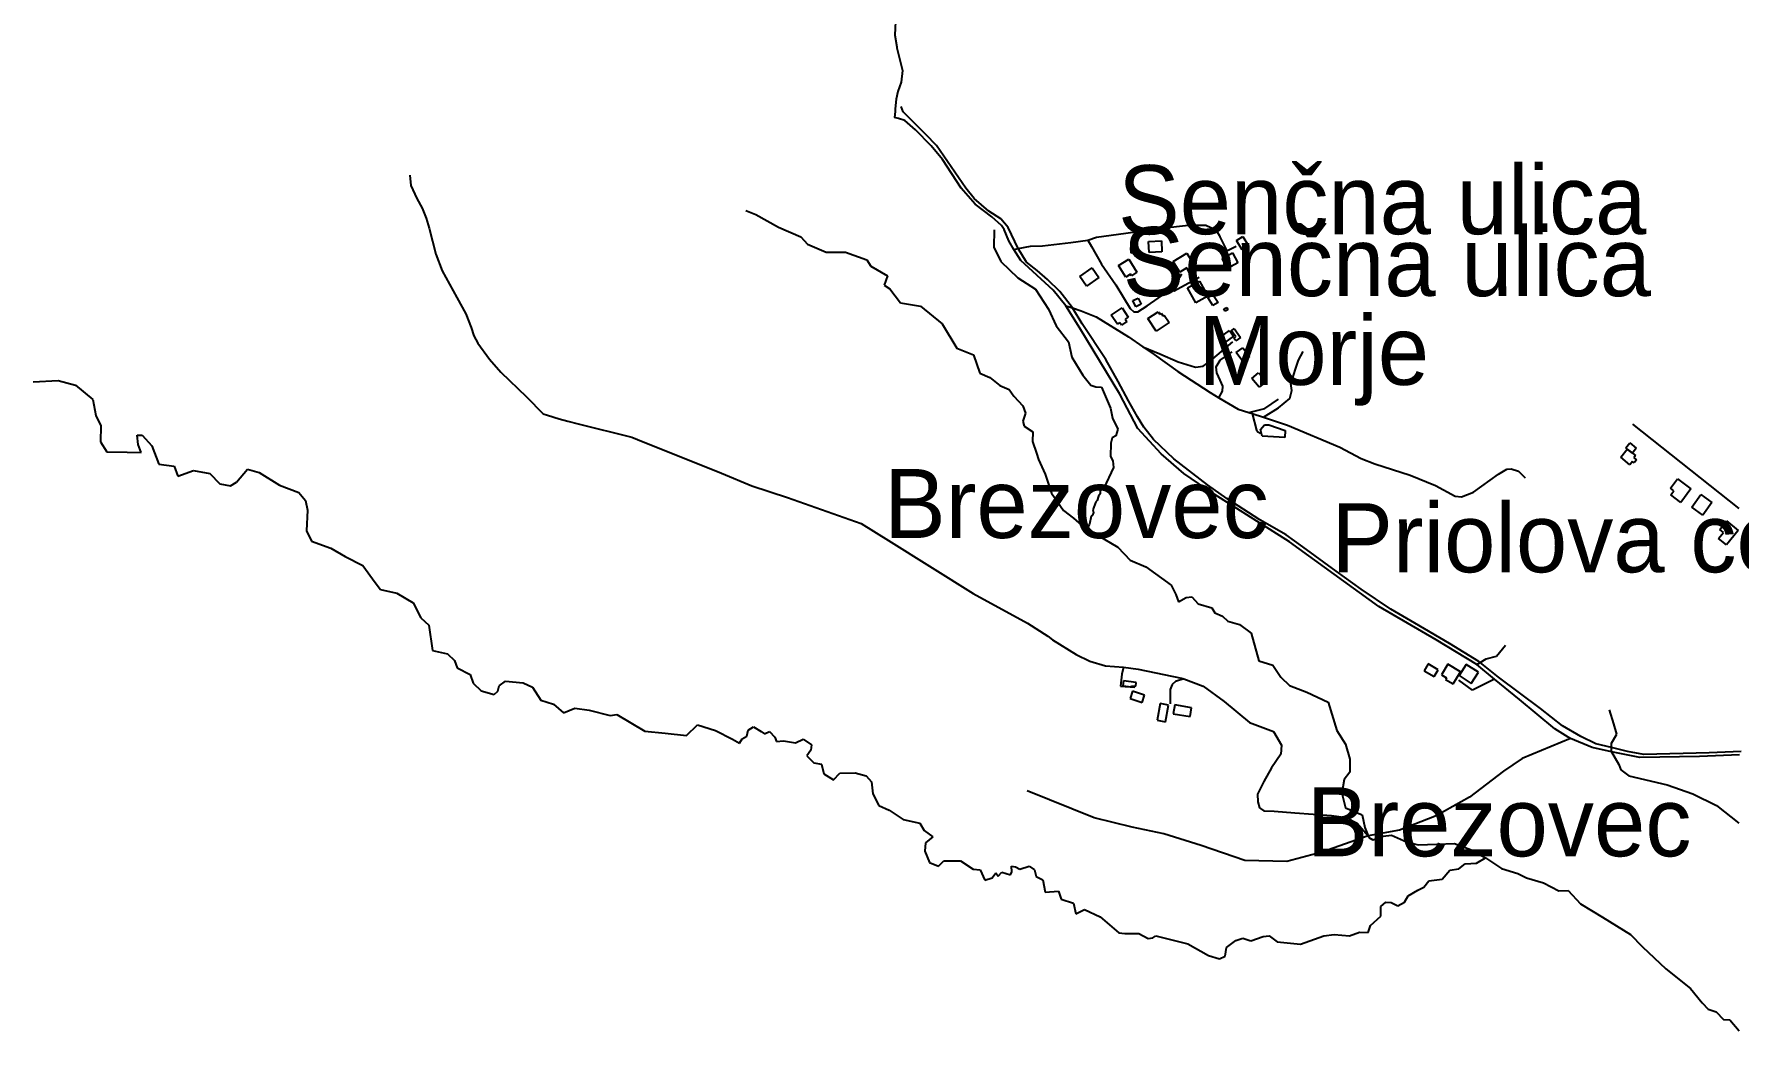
# Model space of a CAD drawing. Extents: x -8864 to 13231, y -7697 to 8949.
# Drawn here: x -5668 to -4135, y -4786 to -3890 of the extents above; entities that cross this region are included whole.
import ezdxf

# ---------------------------------------------------------------- set-up
doc = ezdxf.new("R2010")
doc.units = 0
for name, color, linetype in [('OSM_BUILDING_GARAGE', 9, 'CONTINUOUS'), ('OSM_BUILDING_HOUSE', 9, 'CONTINUOUS'), ('OSM_BUILDING_YES', 9, 'CONTINUOUS'), ('OSM_HIGHWAY_FOOTWAY', 8, 'CONTINUOUS'), ('OSM_HIGHWAY_RESIDENTIAL', 8, 'CONTINUOUS'), ('OSM_HIGHWAY_SERVICE', 8, 'CONTINUOUS'), ('OSM_HIGHWAY_TRACK', 8, 'CONTINUOUS'), ('OSM_HIGHWAY_UNCLASSIFIED', 8, 'CONTINUOUS'), ('OSM_LABELS', 8, 'CONTINUOUS'), ('OSM_WATERWAY_STREAM', 4, 'CONTINUOUS')]:
    doc.layers.add(name, color=color, linetype=linetype)

msp = doc.modelspace()

# ---------------------------------------------------------------- linework, layer by layer
at = {"layer": 'OSM_BUILDING_GARAGE'}
for p, q in [((-4586.830519, -4075.99459), (-4581.026537, -4072.402993)), ((-4581.70035, -4084.31197), (-4586.830519, -4075.99459)), ((-4581.026537, -4072.402993), (-4575.888711, -4080.731493)), ((-4575.888711, -4080.731493), (-4581.70035, -4084.31197))]:
    msp.add_line(p, q, dxfattribs=at)
at = {"layer": 'OSM_BUILDING_HOUSE'}
for p, q in [((-4665.873407, -4076.772954), (-4654.357326, -4076.328174)), ((-4665.490559, -4086.71378), (-4665.873407, -4076.772954)), ((-4654.357326, -4076.328174), (-4653.989792, -4086.28012)), ((-4692.933134, -4098.34477), (-4683.767743, -4092.65159)), ((-4683.767743, -4092.65159), (-4676.42471, -4104.560566)), ((-4653.989792, -4086.28012), (-4665.490559, -4086.71378)), ((-4643.675855, -4094.886608), (-4631.424705, -4087.347592)), ((-4631.424705, -4087.347592), (-4622.956098, -4101.224718)), ((-4599.709541, -4092.028898), (-4590.268498, -4086.991768)), ((-4594.908621, -4101.046807), (-4599.709541, -4092.028898)), ((-4590.268498, -4086.991768), (-4585.467579, -4096.020796)), ((-4727.657487, -4108.385672), (-4716.539569, -4100.568668)), ((-4721.616139, -4117.047756), (-4727.657487, -4108.385672)), ((-4716.539569, -4100.568668), (-4710.505878, -4109.230753)), ((-4686.378769, -4108.986124), (-4692.933134, -4098.34477)), ((-4682.090867, -4106.328566), (-4686.378769, -4108.986124)), ((-4681.302199, -4107.596188), (-4682.090867, -4106.328566)), ((-4676.42471, -4104.560566), (-4681.302199, -4107.596188)), ((-4637.818274, -4104.460491), (-4643.675855, -4094.886608)), ((-4631.631443, -4100.657624), (-4637.818274, -4104.460491)), ((-4629.005103, -4104.949748), (-4631.631443, -4100.657624)), ((-4622.956098, -4101.224718), (-4629.005103, -4104.949748)), ((-4585.467579, -4096.020796), (-4594.908621, -4101.046807)), ((-4710.505878, -4109.230753), (-4721.616139, -4117.047756)), ((-4630.865746, -4118.571127), (-4620.14599, -4112.499884)), ((-4623.315975, -4132.014594), (-4630.865746, -4118.571127)), ((-4620.14599, -4112.499884), (-4612.596219, -4125.943351)), ((-4699.41093, -4142.933935), (-4689.755492, -4136.47351)), ((-4689.755492, -4136.47351), (-4684.219504, -4144.81313)), ((-4612.596219, -4125.943351), (-4623.315975, -4132.014594)), ((-4693.874942, -4151.273555), (-4699.41093, -4142.933935)), ((-4691.815217, -4149.883618), (-4693.874942, -4151.273555)), ((-4690.322108, -4152.129756), (-4691.815217, -4149.883618)), ((-4685.528846, -4148.916222), (-4690.322108, -4152.129756)), ((-4684.219504, -4144.81313), (-4687.014298, -4146.670085)), ((-4687.014298, -4146.670085), (-4685.528846, -4148.916222)), ((-4666.470651, -4146.203066), (-4657.351201, -4140.109584)), ((-4658.928536, -4157.578307), (-4666.470651, -4146.203066)), ((-4647.266973, -4149.783543), (-4658.928536, -4157.578307)), ((-4657.351201, -4140.109584), (-4655.934662, -4142.244527)), ((-4655.934662, -4142.244527), (-4654.663605, -4141.399445)), ((-4654.663605, -4141.399445), (-4653.078612, -4143.779017)), ((-4653.078612, -4143.779017), (-4651.815213, -4142.933935)), ((-4651.815213, -4142.933935), (-4647.266973, -4149.783543)), ((-4600.819801, -4162.604318), (-4593.208774, -4156.977855)), ((-4597.15977, -4167.59697), (-4600.819801, -4162.604318)), ((-4589.548743, -4161.970507), (-4597.15977, -4167.59697)), ((-4593.208774, -4156.977855), (-4589.548743, -4161.970507)), ((-4587.037258, -4176.770552), (-4581.233275, -4172.300516)), ((-4581.01888, -4184.665391), (-4587.037258, -4176.770552)), ((-4581.233275, -4172.300516), (-4575.214898, -4180.206475)), ((-4575.214898, -4180.206475), (-4581.01888, -4184.665391)), ((-4573.025005, -4200.121486), (-4566.922401, -4194.817488)), ((-4566.348128, -4207.871773), (-4573.025005, -4200.121486)), ((-4566.922401, -4194.817488), (-4560.237867, -4202.567775)), ((-4560.237867, -4202.567775), (-4566.348128, -4207.871773)), ((-4565.161298, -4245.956035), (-4561.562523, -4241.652791)), ((-4563.637561, -4251.97168), (-4565.161298, -4245.956035)), ((-4561.562523, -4241.652791), (-4557.764666, -4241.730628)), ((-4557.764666, -4241.730628), (-4542.940775, -4246.890072)), ((-4542.940775, -4246.890072), (-4543.292995, -4253.161466)), ((-4543.292995, -4253.161466), (-4563.637561, -4251.97168)), ((-4241.302151, -4270.785862), (-4235.345029, -4263.402519)), ((-4232.948398, -4277.535394), (-4241.302151, -4270.785862)), ((-4235.345029, -4263.402519), (-4230.766162, -4267.10531)), ((-4230.658964, -4274.699923), (-4232.948398, -4277.535394)), ((-4230.766162, -4267.10531), (-4228.032624, -4269.30697)), ((-4229.296024, -4275.800753), (-4230.658964, -4274.699923)), ((-4228.032624, -4269.30697), (-4229.556361, -4271.197283)), ((-4229.556361, -4271.197283), (-4227.152072, -4273.143195)), ((-4227.152072, -4273.143195), (-4229.296024, -4275.800753)), ((-4196.439971, -4298.540116), (-4190.32971, -4290.311691)), ((-4190.32971, -4290.311691), (-4178.315926, -4299.251763)), ((-4193.36187, -4300.830731), (-4196.439971, -4298.540116)), ((-4196.24089, -4304.700315), (-4193.36187, -4300.830731)), ((-4187.305207, -4311.349771), (-4196.24089, -4304.700315)), ((-4178.315926, -4299.251763), (-4187.305207, -4311.349771)), ((-4177.389433, -4315.797568), (-4169.073965, -4304.288893)), ((-4169.073965, -4304.288893), (-4159.204132, -4311.427608)), ((-4167.5196, -4322.936283), (-4177.389433, -4315.797568)), ((-4159.204132, -4311.427608), (-4167.5196, -4322.936283)), ((-4153.285296, -4343.918765), (-4148.798312, -4338.381258)), ((-4152.243948, -4335.590265), (-4146.149001, -4328.073488)), ((-4148.798312, -4338.381258), (-4152.243948, -4335.590265)), ((-4135.704896, -4336.557661), (-4146.279169, -4349.611946)), ((-4146.149001, -4328.073488), (-4135.704896, -4336.557661)), ((-4146.279169, -4349.611946), (-4153.285296, -4343.918765))]:
    msp.add_line(p, q, dxfattribs=at)
at = {"layer": 'OSM_BUILDING_YES'}
for p, q in [((-4681.769274, -4082.154788), (-4676.409396, -4081.810084)), ((-4681.42471, -4087.481025), (-4681.769274, -4082.154788)), ((-4676.057175, -4087.136321), (-4681.42471, -4087.481025)), ((-4676.409396, -4081.810084), (-4676.057175, -4087.136321)), ((-4680.046456, -4130.013085), (-4675.383362, -4127.666872)), ((-4677.305261, -4135.483875), (-4680.046456, -4130.013085)), ((-4672.642167, -4133.137662), (-4677.305261, -4135.483875)), ((-4675.383362, -4127.666872), (-4672.642167, -4133.137662)), ((-4612.504335, -4127.222092), (-4607.97141, -4124.364383)), ((-4607.994381, -4134.460882), (-4612.504335, -4127.222092)), ((-4603.446141, -4131.603172), (-4607.994381, -4134.460882)), ((-4607.97141, -4124.364383), (-4603.446141, -4131.603172)), ((-4598.070949, -4137.407548), (-4595.429295, -4136.228881)), ((-4597.129142, -4139.498012), (-4598.070949, -4137.407548)), ((-4594.487488, -4138.330465), (-4597.129142, -4139.498012)), ((-4595.429295, -4136.228881), (-4594.487488, -4138.330465)), ((-4591.447671, -4157.011213), (-4588.790703, -4155.09866)), ((-4587.427763, -4162.615437), (-4591.447671, -4157.011213)), ((-4589.081668, -4163.827462), (-4587.427763, -4162.615437)), ((-4587.381821, -4166.195914), (-4589.081668, -4163.827462)), ((-4588.790703, -4155.09866), (-4583.070948, -4163.049098)), ((-4583.070948, -4163.049098), (-4587.381821, -4166.195914)), ((-4236.715626, -4262.301689), (-4233.193421, -4257.942848)), ((-4233.193421, -4257.942848), (-4227.251613, -4262.746469)), ((-4235.345029, -4263.402519), (-4236.715626, -4262.301689)), ((-4230.766162, -4267.10531), (-4235.345029, -4263.402519)), ((-4227.251613, -4262.746469), (-4230.766162, -4267.10531)), ((-4414.472154, -4456.581465), (-4418.055616, -4462.852859)), ((-4405.49053, -4461.72979), (-4414.472154, -4456.581465)), ((-4396.884097, -4456.770496), (-4402.565568, -4466.33326)), ((-4385.452243, -4463.575626), (-4396.884097, -4456.770496)), ((-4380.138307, -4456.937289), (-4386.685015, -4467.056027)), ((-4369.250097, -4463.975928), (-4380.138307, -4456.937289)), ((-4688.392552, -4471.893006), (-4688.913226, -4476.240728)), ((-4688.913226, -4476.240728), (-4681.133746, -4477.174765)), ((-4677.00664, -4473.260704), (-4688.392552, -4471.893006)), ((-4681.133746, -4477.174765), (-4681.011234, -4476.129533)), ((-4681.011234, -4476.129533), (-4677.404802, -4476.563193)), ((-4677.404802, -4476.563193), (-4677.00664, -4473.260704)), ((-4418.055616, -4462.852859), (-4409.081648, -4468.001184)), ((-4409.081648, -4468.001184), (-4405.49053, -4461.72979)), ((-4402.565568, -4466.33326), (-4397.948416, -4469.079775)), ((-4397.948416, -4469.079775), (-4398.805996, -4470.514189)), ((-4398.805996, -4470.514189), (-4391.991294, -4474.572804)), ((-4391.991294, -4474.572804), (-4385.452243, -4463.575626)), ((-4386.685015, -4467.056027), (-4375.796806, -4474.105785)), ((-4375.796806, -4474.105785), (-4369.250097, -4463.975928)), ((-4680.306793, -4481.099946), (-4682.412459, -4487.671566)), ((-4682.412459, -4487.671566), (-4671.669732, -4491.118609)), ((-4669.571723, -4484.546989), (-4680.306793, -4481.099946)), ((-4671.669732, -4491.118609), (-4669.571723, -4484.546989)), ((-4655.475244, -4492.18608), (-4658.132212, -4507.164037)), ((-4648.093926, -4493.498181), (-4655.475244, -4492.18608)), ((-4658.132212, -4507.164037), (-4650.750894, -4508.465018)), ((-4650.750894, -4508.465018), (-4648.093926, -4493.498181)), ((-4642.312914, -4493.320269), (-4643.683512, -4501.281825)), ((-4643.683512, -4501.281825), (-4628.614597, -4503.883787)), ((-4627.236343, -4495.92223), (-4642.312914, -4493.320269)), ((-4628.614597, -4503.883787), (-4627.236343, -4495.92223))]:
    msp.add_line(p, q, dxfattribs=at)
at = {"layer": 'OSM_HIGHWAY_FOOTWAY'}
for p, q in [((-4886.585529, -3960.207312), (-4888.346632, -3955.44817)), ((-4875.758576, -3971.037698), (-4886.585529, -3960.207312)), ((-4866.248621, -3980.656059), (-4875.758576, -3971.037698)), ((-4856.631468, -3990.7192), (-4866.248621, -3980.656059)), ((-4843.293028, -4009.755772), (-4856.631468, -3990.7192)), ((-4830.176641, -4028.903538), (-4843.293028, -4009.755772)), ((-4822.634527, -4038.310629), (-4830.176641, -4028.903538)), ((-4809.403285, -4049.46348), (-4822.634527, -4038.310629)), ((-4798.752442, -4056.368685), (-4809.403285, -4049.46348)), ((-4792.312931, -4064.352481), (-4798.752442, -4056.368685)), ((-4783.201138, -4083.255618), (-4792.312931, -4064.352481)), ((-4775.536513, -4095.364746), (-4783.201138, -4083.255618)), ((-4766.217982, -4103.048315), (-4775.536513, -4095.364746)), ((-4756.776939, -4111.121067), (-4766.217982, -4103.048315)), ((-4745.819817, -4121.829138), (-4756.776939, -4111.121067)), ((-4734.296079, -4136.618064), (-4745.819817, -4121.829138)), ((-4725.674332, -4150.93997), (-4734.296079, -4136.618064)), ((-4704.265448, -4182.819556), (-4725.674332, -4150.93997)), ((-4693.185814, -4202.601133), (-4704.265448, -4182.819556)), ((-4683.989795, -4220.114334), (-4693.185814, -4202.601133)), ((-4675.934664, -4234.603033), (-4683.989795, -4220.114334)), ((-4670.015827, -4243.809973), (-4675.934664, -4234.603033)), ((-4661.577848, -4254.896107), (-4670.015827, -4243.809973)), ((-4643.315977, -4272.286994), (-4661.577848, -4254.896107)), ((-4612.848899, -4295.726884), (-4643.315977, -4272.286994)), ((-4595.597749, -4307.947207), (-4612.848899, -4295.726884)), ((-4565.750885, -4326.972658), (-4595.597749, -4307.947207)), ((-4542.205706, -4340.460603), (-4565.750885, -4326.972658)), ((-4527.09085, -4351.424423), (-4542.205706, -4340.460603)), ((-4497.121474, -4373.096314), (-4527.09085, -4351.424423)), ((-4474.709527, -4389.219578), (-4497.121474, -4373.096314)), ((-4447.887166, -4407.244276), (-4474.709527, -4389.219578)), ((-4426.478281, -4419.842661), (-4447.887166, -4407.244276)), ((-4395.375674, -4438.111988), (-4426.478281, -4419.842661)), ((-4368.805993, -4454.246372), (-4395.375674, -4438.111988)), ((-4367.588535, -4455.213767), (-4368.805993, -4454.246372)), ((-4351.05714, -4468.357008), (-4367.588535, -4455.213767)), ((-4313.277656, -4496.711714), (-4351.05714, -4468.357008)), ((-4293.507363, -4512.212287), (-4313.277656, -4496.711714)), ((-4277.014253, -4521.919604), (-4293.507363, -4512.212287)), ((-4263.660499, -4528.346671), (-4277.014253, -4521.919604)), ((-4249.533392, -4531.827072), (-4263.660499, -4528.346671)), ((-4235.077035, -4535.396429), (-4249.533392, -4531.827072)), ((-4220.597707, -4538.042868), (-4235.077035, -4535.396429)), ((-4161.669676, -4536.530617), (-4220.597707, -4538.042868)), ((-4133.063241, -4535.363071), (-4161.669676, -4536.530617))]:
    msp.add_line(p, q, dxfattribs=at)
at = {"layer": 'OSM_HIGHWAY_RESIDENTIAL'}
for p, q in [((-4893.162865, -3872.908176), (-4894.227184, -3891.344294)), ((-4894.227184, -3891.344294), (-4892.420139, -3901.852215)), ((-4892.420139, -3901.852215), (-4892.213401, -3902.641699)), ((-4892.213401, -3902.641699), (-4889.188899, -3914.773065)), ((-4889.188899, -3914.773065), (-4887.19043, -3923.290597)), ((-4887.19043, -3923.290597), (-4888.331318, -3933.620605)), ((-4888.331318, -3933.620605), (-4891.371135, -3942.104778)), ((-4893.002069, -3948.965505), (-4893.691196, -3957.683188)), ((-4891.371135, -3942.104778), (-4893.002069, -3948.965505)), ((-4893.913248, -3960.029401), (-4894.395637, -3965.266682)), ((-4893.691196, -3957.683188), (-4893.913248, -3960.029401)), ((-5330.322178, -4017.105756), (-5329.456941, -4026.468369)), ((-5329.456941, -4026.468369), (-5323.982208, -4038.110478)), ((-5323.982208, -4038.110478), (-5319.196603, -4046.983833)), ((-5319.196603, -4046.983833), (-5315.460002, -4055.879427)), ((-5315.460002, -4055.879427), (-5312.879604, -4065.008531)), ((-4653.936193, -4064.975172), (-4629.893311, -4062.17306)), ((-4629.893311, -4062.17306), (-4614.288409, -4062.17306)), ((-4614.288409, -4062.17306), (-4605.413982, -4066.287272)), ((-5312.879604, -4065.008531), (-5306.983738, -4088.103717)), ((-4761.340493, -4080.753732), (-4735.704961, -4077.795947)), ((-4735.704961, -4077.795947), (-4720.620733, -4075.572049)), ((-4720.620733, -4075.572049), (-4712.59623, -4072.858893)), ((-4720.620733, -4075.572049), (-4717.305266, -4081.409782)), ((-4712.59623, -4072.858893), (-4686.470653, -4069.41185)), ((-4686.470653, -4069.41185), (-4653.936193, -4064.975172)), ((-4605.413982, -4066.287272), (-4602.458392, -4071.224327)), ((-5306.983738, -4088.103717), (-5301.233354, -4103.226227)), ((-4787.052593, -4083.933907), (-4783.201138, -4083.255618)), ((-4783.201138, -4083.255618), (-4772.18276, -4081.087317)), ((-4772.18276, -4081.087317), (-4761.340493, -4080.753732)), ((-4717.305266, -4081.409782), (-4708.270043, -4097.366254)), ((-5301.233354, -4103.226227), (-5288.093996, -4127.188734)), ((-4708.270043, -4097.366254), (-4695.452277, -4115.935807)), ((-4695.452277, -4115.935807), (-4688.384895, -4127.122017)), ((-4667.029609, -4134.683272), (-4647.458397, -4120.883981)), ((-4647.458397, -4120.883981), (-4643.691169, -4118.226423)), ((-5288.093996, -4127.188734), (-5280.015894, -4141.96654)), ((-4740.291486, -4134.672152), (-4734.296079, -4136.618064)), ((-4734.296079, -4136.618064), (-4726.508942, -4139.153308)), ((-4726.508942, -4139.153308), (-4712.879538, -4144.446186)), ((-4688.384895, -4127.122017), (-4682.305262, -4137.151799)), ((-4682.305262, -4137.151799), (-4679.020422, -4139.942792)), ((-4675.567129, -4139.942792), (-4667.029609, -4134.683272)), ((-5280.015894, -4141.96654), (-5275.00058, -4154.298057)), ((-5275.00058, -4154.298057), (-5272.565664, -4161.759236)), ((-4712.879538, -4144.446186), (-4683.997452, -4162.470884)), ((-4679.020422, -4139.942792), (-4675.567129, -4139.942792)), ((-5272.565664, -4161.759236), (-5269.250196, -4168.341976)), ((-5269.250196, -4168.341976), (-5258.561068, -4182.675002)), ((-4683.997452, -4162.470884), (-4671.103117, -4171.410956)), ((-5258.561068, -4182.675002), (-5248.568724, -4194.183677)), ((-4671.103117, -4171.410956), (-4660.896377, -4178.494073)), ((-4660.896377, -4178.494073), (-4639.510464, -4193.627702)), ((-4537.971402, -4204.502566), (-4531.072473, -4183.453367)), ((-4531.072473, -4183.453367), (-4526.799885, -4175.725319)), ((-5248.568724, -4194.183677), (-5225.452335, -4216.622813)), ((-4639.510464, -4193.627702), (-4610.352727, -4212.708752)), ((-4610.352727, -4212.708752), (-4602.596218, -4217.267744)), ((-4538.882581, -4217.901555), (-4537.152107, -4210.751721)), ((-4537.152107, -4210.751721), (-4537.971402, -4204.502566)), ((-5225.452335, -4216.622813), (-5210.253253, -4231.700845)), ((-4602.596218, -4217.267744), (-4585.168957, -4227.497677)), ((-4585.168957, -4227.497677), (-4575.804484, -4230.544418)), ((-4575.804484, -4230.544418), (-4572.619186, -4231.578531)), ((-4572.619186, -4231.578531), (-4562.626841, -4234.836542)), ((-4562.626841, -4234.836542), (-4548.982123, -4226.363489)), ((-4548.982123, -4226.363489), (-4538.882581, -4217.901555)), ((-5210.253253, -4231.700845), (-5206.54728, -4232.91287)), ((-5206.54728, -4232.91287), (-5195.965349, -4236.382152)), ((-5195.965349, -4236.382152), (-5188.30838, -4238.294704)), ((-5188.30838, -4238.294704), (-5178.982192, -4240.629798)), ((-5178.982192, -4240.629798), (-5130.712662, -4252.85012)), ((-4134.786059, -4316.942876), (-4230.345028, -4241.041219)), ((-5130.712662, -4252.85012), (-5125.666719, -4254.873868)), ((-5125.666719, -4254.873868), (-5050.000555, -4285.174486)), ((-5050.000555, -4285.174486), (-5022.642206, -4296.549727)), ((-5022.642206, -4296.549727), (-4990.643734, -4307.102125)), ((-4990.643734, -4307.102125), (-4924.449239, -4330.308506)), ((-4924.449239, -4330.308506), (-4899.87037, -4345.742362)), ((-4899.87037, -4345.742362), (-4823.744787, -4393.211476)), ((-4823.744787, -4393.211476), (-4774.832071, -4419.898259)), ((-4774.832071, -4419.898259), (-4756.539573, -4431.70716)), ((-4756.539573, -4431.70716), (-4752.205729, -4434.942932)), ((-4752.205729, -4434.942932), (-4731.041868, -4448.086173)), ((-4731.041868, -4448.086173), (-4718.744776, -4454.05734)), ((-4718.744776, -4454.05734), (-4704.56407, -4458.249389)), ((-4704.56407, -4458.249389), (-4688.568662, -4459.461414)), ((-4688.568662, -4459.461414), (-4675.191938, -4461.251652)), ((-4675.191938, -4461.251652), (-4636.164369, -4469.268806)), ((-4636.164369, -4469.268806), (-4634.234812, -4469.980454)), ((-4634.234812, -4469.980454), (-4616.654412, -4476.451998)), ((-4616.654412, -4476.451998), (-4597.864211, -4490.329125)), ((-4597.864211, -4490.329125), (-4575.123014, -4509.29898)), ((-4575.123014, -4509.29898), (-4553.606932, -4517.360612)), ((-4553.606932, -4517.360612), (-4546.210301, -4529.692129)), ((-4547.037253, -4537.709283), (-4555.245524, -4550.040801)), ((-4546.210301, -4529.692129), (-4547.037253, -4537.709283)), ((-4555.245524, -4550.040801), (-4562.228679, -4562.372318)), ((-4562.228679, -4562.372318), (-4567.779981, -4573.669723)), ((-4567.779981, -4573.669723), (-4567.573243, -4580.663884)), ((-4567.573243, -4580.663884), (-4566.057163, -4585.890045)), ((-4566.057163, -4585.890045), (-4562.274621, -4588.458648)), ((-4562.274621, -4588.458648), (-4552.986718, -4588.881189)), ((-4552.986718, -4588.881189), (-4534.502795, -4590.526874)), ((-4534.502795, -4590.526874), (-4501.233266, -4592.784131)), ((-4501.233266, -4592.784131), (-4488.292989, -4594.641086)), ((-4488.292989, -4594.641086), (-4478.231733, -4599.567021)), ((-4478.231733, -4599.567021), (-4468.423156, -4611.064577))]:
    msp.add_line(p, q, dxfattribs=at)
at = {"layer": 'OSM_HIGHWAY_SERVICE'}
for p, q in [((-4602.458392, -4071.224327), (-4601.685039, -4072.758817)), ((-4601.685039, -4072.758817), (-4595.406324, -4085.19041)), ((-4595.406324, -4085.19041), (-4587.198054, -4081.087317)), ((-4643.691169, -4118.226423), (-4635.942317, -4106.072817)), ((-4642.77999, -4121.13973), (-4620.375699, -4108.808212)), ((-4647.458397, -4120.883981), (-4642.77999, -4121.13973)), ((-4610.222559, -4184.109417), (-4590.008161, -4167.052115)), ((-4671.103117, -4171.410956), (-4655.835121, -4177.926979)), ((-4655.835121, -4177.926979), (-4639.127615, -4185.110171)), ((-4639.127615, -4185.110171), (-4623.591626, -4189.791477)), ((-4616.738639, -4188.957516), (-4610.222559, -4184.109417)), ((-4605.046448, -4189.624685), (-4601.539556, -4183.60904)), ((-4601.539556, -4183.60904), (-4590.842771, -4176.081143)), ((-4623.591626, -4189.791477), (-4616.738639, -4188.957516)), ((-4604.380292, -4194.973161), (-4605.046448, -4189.624685)), ((-4601.539556, -4201.500303), (-4604.380292, -4194.973161)), ((-4602.596218, -4217.267744), (-4599.364977, -4211.530086)), ((-4599.02807, -4207.015572), (-4601.539556, -4201.500303)), ((-4599.364977, -4211.530086), (-4599.02807, -4207.015572)), ((-4575.804484, -4230.544418), (-4561.332814, -4226.863866)), ((-4572.619186, -4231.578531), (-4568.874928, -4246.322978)), ((-4561.332814, -4226.863866), (-4549.005094, -4218.44641)), ((-4568.874928, -4246.322978), (-4567.274621, -4248.346726)), ((-4567.274621, -4248.346726), (-4565.536489, -4249.514273)), ((-4688.568662, -4459.461414), (-4690.015829, -4465.699449)), ((-4690.015829, -4465.699449), (-4691.172032, -4476.40752)), ((-4691.172032, -4476.40752), (-4678.285353, -4477.563948)), ((-4644.709546, -4474.984225), (-4646.478305, -4479.509859)), ((-4641.554875, -4472.415623), (-4644.709546, -4474.984225)), ((-4634.234812, -4469.980454), (-4641.554875, -4472.415623)), ((-4374.701859, -4480.010236), (-4386.7233, -4471.15912)), ((-4354.854996, -4470.125007), (-4374.701859, -4480.010236)), ((-4646.478305, -4479.509859), (-4646.478305, -4492.330634))]:
    msp.add_line(p, q, dxfattribs=at)
at = {"layer": 'OSM_HIGHWAY_TRACK'}
for p, q in [((-4562.626841, -4234.836542), (-4541.026533, -4241.819584)), ((-4541.026533, -4241.819584), (-4494.028059, -4261.701237)), ((-4494.028059, -4261.701237), (-4474.740155, -4272.009006)), ((-4474.740155, -4272.009006), (-4462.266953, -4276.656954)), ((-4462.266953, -4276.656954), (-4430.712585, -4286.83129)), ((-4430.712585, -4286.83129), (-4407.818249, -4296.193903)), ((-4373.767709, -4302.242907), (-4351.05714, -4285.875014)), ((-4351.05714, -4285.875014), (-4343.737078, -4281.449456)), ((-4343.737078, -4281.449456), (-4339.701855, -4281.060273)), ((-4339.701855, -4281.060273), (-4333.346571, -4283.172977)), ((-4333.346571, -4283.172977), (-4327.190368, -4289.344295)), ((-4407.818249, -4296.193903), (-4390.276133, -4305.8901)), ((-4390.276133, -4305.8901), (-4384.541064, -4306.479434)), ((-4384.541064, -4306.479434), (-4373.767709, -4302.242907)), ((-4352.956068, -4449.531707), (-4344.946879, -4439.668717)), ((-4370.819776, -4457.13744), (-4367.588535, -4455.213767)), ((-4367.588535, -4455.213767), (-4362.198029, -4452.000234)), ((-4362.198029, -4452.000234), (-4352.956068, -4449.531707)), ((-4247.389441, -4510.366451), (-4251.501233, -4497.834783)), ((-4249.648246, -4527.635023), (-4244.717159, -4519.829139)), ((-4244.717159, -4519.829139), (-4247.389441, -4510.366451)), ((-4249.533392, -4531.827072), (-4249.648246, -4527.635023)), ((-4249.441508, -4535.440907), (-4249.533392, -4531.827072)), ((-4249.441508, -4535.440907), (-4242.871829, -4546.949582)), ((-4242.871829, -4546.949582), (-4241.225581, -4551.886637)), ((-4241.225581, -4551.886637), (-4233.836606, -4557.235113)), ((-4233.836606, -4557.235113), (-4199.403218, -4565.085474)), ((-4199.403218, -4565.085474), (-4176.493568, -4573.469572)), ((-4176.493568, -4573.469572), (-4155.038741, -4583.944134)), ((-4155.038741, -4583.944134), (-4135.122966, -4599.789411))]:
    msp.add_line(p, q, dxfattribs=at)
at = {"layer": 'OSM_HIGHWAY_UNCLASSIFIED'}
for p, q in [((-4890.858118, -3966.311914), (-4894.395637, -3965.266682)), ((-4885.084763, -3968.002077), (-4890.858118, -3966.311914)), ((-4875.429326, -3976.630803), (-4885.084763, -3968.002077)), ((-4861.463015, -3991.019427), (-4875.429326, -3976.630803)), ((-4851.133764, -4003.239749), (-4861.463015, -3991.019427)), ((-4834.319061, -4028.781224), (-4851.133764, -4003.239749)), ((-4821.930086, -4043.447835), (-4834.319061, -4028.781224)), ((-4806.953055, -4054.578447), (-4821.930086, -4043.447835)), ((-4798.208797, -4062.540003), (-4806.953055, -4054.578447)), ((-4795.620741, -4066.164958), (-4798.208797, -4062.540003)), ((-4791.53192, -4076.216979), (-4795.620741, -4066.164958)), ((-4787.052593, -4083.933907), (-4791.53192, -4076.216979)), ((-4780.750908, -4093.985929), (-4787.052593, -4083.933907)), ((-4751.585515, -4120.69495), (-4780.750908, -4093.985929)), ((-4740.291486, -4134.672152), (-4751.585515, -4120.69495)), ((-4727.764685, -4154.809554), (-4740.291486, -4134.672152)), ((-4691.822874, -4214.209883), (-4727.764685, -4154.809554)), ((-4675.436961, -4244.910803), (-4691.822874, -4214.209883)), ((-4654.44921, -4267.650165), (-4675.436961, -4244.910803)), ((-4634.112301, -4285.319039), (-4654.44921, -4267.650165)), ((-4607.006632, -4304.022026), (-4634.112301, -4285.319039)), ((-4539.257773, -4346.754236), (-4607.006632, -4304.022026)), ((-4458.936171, -4405.075975), (-4539.257773, -4346.754236)), ((-4407.136778, -4434.831737), (-4458.936171, -4405.075975)), ((-4370.819776, -4457.13744), (-4407.136778, -4434.831737)), ((-4354.854996, -4470.125007), (-4370.819776, -4457.13744)), ((-4332.266939, -4488.494409), (-4354.854996, -4470.125007)), ((-4300.498176, -4514.814248), (-4332.266939, -4488.494409)), ((-4288.668159, -4522.497818), (-4300.498176, -4514.814248)), ((-4286.371068, -4523.454094), (-4288.668159, -4522.497818)), ((-4286.371068, -4523.454094), (-4329.86265, -4541.712301)), ((-4266.899397, -4531.537965), (-4286.371068, -4523.454094)), ((-4249.441508, -4535.440907), (-4266.899397, -4531.537965)), ((-4223.97443, -4540.578113), (-4249.441508, -4535.440907)), ((-4134.433839, -4538.120705), (-4170.37565, -4539.75527)), ((-4346.792208, -4552.809555), (-4377.412426, -4576.216087)), ((-4329.86265, -4541.712301), (-4346.792208, -4552.809555)), ((-4170.37565, -4539.75527), (-4223.97443, -4540.578113)), ((-4714.747838, -4595.019149), (-4775.092408, -4570.545145)), ((-4377.412426, -4576.216087), (-4407.221005, -4592.973162)), ((-4680.651357, -4603.236454), (-4714.747838, -4595.019149)), ((-4407.221005, -4592.973162), (-4440.084715, -4605.927371)), ((-4652.228689, -4609.396653), (-4680.651357, -4603.236454)), ((-4618.70648, -4619.804498), (-4652.228689, -4609.396653)), ((-4468.423156, -4611.064577), (-4510.199577, -4625.88686)), ((-4440.084715, -4605.927371), (-4468.423156, -4611.064577)), ((-4579.265434, -4633.203486), (-4618.70648, -4619.804498)), ((-4510.199577, -4625.88686), (-4541.53955, -4634.293197)), ((-4541.53955, -4634.293197), (-4579.265434, -4633.203486))]:
    msp.add_line(p, q, dxfattribs=at)
at = {"layer": 'OSM_WATERWAY_STREAM'}
for p, q in [((-5028.025055, -4048.974222), (-5019.19657, -4052.677013)), ((-5019.19657, -4052.677013), (-4998.652923, -4063.974418)), ((-4998.652923, -4063.974418), (-4978.530409, -4072.603144)), ((-4978.530409, -4072.603144), (-4972.780026, -4079.185884)), ((-4804.778476, -4066.442945), (-4804.985214, -4081.854562)), ((-4972.780026, -4079.185884), (-4955.735614, -4086.580347)), ((-4955.735614, -4086.580347), (-4938.476806, -4086.380196)), ((-4938.476806, -4086.380196), (-4919.380326, -4093.363237)), ((-4919.380326, -4093.363237), (-4915.68201, -4098.911864)), ((-4804.985214, -4081.854562), (-4798.622273, -4094.808771)), ((-4915.68201, -4098.911864), (-4900.689666, -4107.751861)), ((-4900.689666, -4107.751861), (-4903.775424, -4116.180436)), ((-4798.622273, -4094.808771), (-4783.42319, -4109.597696)), ((-4903.775424, -4116.180436), (-4898.637598, -4119.260536)), ((-4898.637598, -4119.260536), (-4888.982161, -4132.003474)), ((-4783.42319, -4109.597696), (-4767.603893, -4119.671957)), ((-4767.603893, -4119.671957), (-4755.904045, -4137.752252)), ((-4888.982161, -4132.003474), (-4870.911714, -4135.083574)), ((-4870.911714, -4135.083574), (-4851.401758, -4150.906612)), ((-4755.904045, -4137.752252), (-4749.081686, -4152.518938)), ((-4851.401758, -4150.906612), (-4838.461481, -4172.689698)), ((-4749.081686, -4152.518938), (-4738.03268, -4166.94092)), ((-4738.03268, -4166.94092), (-4734.954579, -4180.918122)), ((-4838.461481, -4172.689698), (-4823.469137, -4178.861016)), ((-4823.469137, -4178.861016), (-4817.718753, -4195.095475)), ((-4734.954579, -4180.918122), (-4724.94692, -4197.052506)), ((-4817.718753, -4195.095475), (-4808.68353, -4199.209688)), ((-4808.68353, -4199.209688), (-4799.648307, -4206.404)), ((-4724.94692, -4197.052506), (-4717.795312, -4205.925861)), ((-5669.005217, -4203.11263), (-5646.616241, -4201.878366)), ((-5646.616241, -4201.878366), (-5630.8046, -4205.992578)), ((-5630.8046, -4205.992578), (-5615.398779, -4218.735517)), ((-4799.648307, -4206.404), (-4791.225641, -4209.89552)), ((-4791.225641, -4209.89552), (-4787.121506, -4215.855568)), ((-4787.121506, -4215.855568), (-4779.112317, -4224.484295)), ((-4717.795312, -4205.925861), (-4713.469124, -4207.627144)), ((-4713.469124, -4207.627144), (-4708.254729, -4207.838414)), ((-4708.254729, -4207.838414), (-4700.038801, -4226.541401)), ((-5615.398779, -4218.735517), (-5612.527416, -4233.324291)), ((-4779.112317, -4224.484295), (-4776.646773, -4231.067034)), ((-4776.646773, -4231.067034), (-4778.905579, -4238.461497)), ((-4700.038801, -4226.541401), (-4698.392553, -4235.792819)), ((-5612.527416, -4233.324291), (-5608.208886, -4242.575709)), ((-5608.208886, -4242.575709), (-5608.415624, -4256.953213)), ((-4778.905579, -4238.461497), (-4777.672807, -4242.98713)), ((-4777.672807, -4242.98713), (-4769.870356, -4247.913066)), ((-4698.392553, -4235.792819), (-4693.446151, -4245.466777)), ((-4693.446151, -4245.466777), (-4695.413992, -4251.404586)), ((-5608.415624, -4256.953213), (-5602.665241, -4266.00448)), ((-5574.732619, -4259.22159), (-5575.559571, -4250.793014)), ((-5575.559571, -4250.793014), (-5571.04196, -4250.993165)), ((-5571.861255, -4266.415901), (-5574.732619, -4259.22159)), ((-5571.04196, -4250.993165), (-5562.205818, -4260.656004)), ((-5562.205818, -4260.656004), (-5556.041958, -4276.890464)), ((-4769.870356, -4247.913066), (-4770.276175, -4256.541792)), ((-4770.276175, -4256.541792), (-4766.784597, -4267.238744)), ((-4699.755494, -4258.243074), (-4700.276167, -4270.118692)), ((-4698.622262, -4253.483931), (-4699.755494, -4258.243074)), ((-4695.413992, -4251.404586), (-4698.622262, -4253.483931)), ((-5602.665241, -4266.00448), (-5584.388056, -4266.204631)), ((-5584.388056, -4266.204631), (-5571.861255, -4266.415901)), ((-5556.041958, -4276.890464), (-5542.083304, -4278.94757)), ((-4766.784597, -4267.238744), (-4764.939268, -4272.787371)), ((-4764.939268, -4272.787371), (-4758.775408, -4286.141881)), ((-4700.276167, -4270.118692), (-4698.093931, -4274.143949)), ((-4698.093931, -4274.143949), (-4697.397147, -4279.948324)), ((-5542.083304, -4278.94757), (-5538.790808, -4287.787566)), ((-5538.790808, -4287.787566), (-5524.832154, -4282.650361)), ((-5524.832154, -4282.650361), (-5510.245629, -4285.319039)), ((-5510.245629, -4285.319039), (-5501.003667, -4294.570457)), ((-5486.218061, -4293.124923), (-5476.363542, -4281.616248)), ((-5476.363542, -4281.616248), (-5465.888809, -4284.496197)), ((-5465.888809, -4284.496197), (-5447.603968, -4296.004871)), ((-4758.775408, -4286.141881), (-4753.231763, -4302.999032)), ((-4697.397147, -4279.948324), (-4706.195004, -4298.67355)), ((-5501.003667, -4294.570457), (-5491.554968, -4296.627563)), ((-5491.554968, -4296.627563), (-5486.218061, -4293.124923)), ((-5447.603968, -4296.004871), (-5429.946998, -4302.587611)), ((-5429.946998, -4302.587611), (-5424.196614, -4309.781923)), ((-4753.231763, -4302.999032), (-4742.343553, -4318.6108)), ((-4711.064836, -4305.745547), (-4712.144469, -4309.604011)), ((-4709.395617, -4303.677321), (-4711.064836, -4305.745547)), ((-4709.319047, -4300.719536), (-4709.395617, -4303.677321)), ((-4706.195004, -4298.67355), (-4709.319047, -4300.719536)), ((-5424.196614, -4309.781923), (-5422.343628, -4318.410649)), ((-5422.343628, -4318.410649), (-5423.170581, -4336.902365)), ((-4742.343553, -4318.6108), (-4733.30833, -4325.604961)), ((-4716.332831, -4322.836207), (-4717.57326, -4323.836962)), ((-4715.467593, -4320.423277), (-4716.332831, -4322.836207)), ((-4713.377241, -4310.838275), (-4716.087808, -4318.021467)), ((-4716.087808, -4318.021467), (-4715.467593, -4320.423277)), ((-4712.144469, -4309.604011), (-4713.377241, -4310.838275)), ((-5423.170581, -4336.902365), (-5418.85205, -4346.153783)), ((-4733.30833, -4325.604961), (-4721.822877, -4335.623624)), ((-4719.104653, -4331.075751), (-4721.822877, -4335.623624)), ((-4721.822877, -4335.623624), (-4720.988268, -4337.113636)), ((-4720.988268, -4337.113636), (-4711.953045, -4340.805307)), ((-4717.57326, -4323.836962), (-4719.104653, -4331.075751)), ((-5418.85205, -4346.153783), (-5401.195081, -4352.525253)), ((-5401.195081, -4352.525253), (-5388.461542, -4359.919715)), ((-4711.953045, -4340.805307), (-4693.67586, -4351.70241)), ((-4693.67586, -4351.70241), (-4682.580913, -4363.422355)), ((-5388.461542, -4359.919715), (-5372.443163, -4368.14814)), ((-5372.443163, -4368.14814), (-5361.348216, -4383.348486)), ((-4682.580913, -4363.422355), (-4668.407864, -4369.382404)), ((-4668.407864, -4369.382404), (-4645.613068, -4385.817014)), ((-5361.348216, -4383.348486), (-5356.623866, -4389.719956)), ((-5356.623866, -4389.719956), (-5341.838259, -4392.811175)), ((-5341.838259, -4392.811175), (-5327.259391, -4401.640052)), ((-4645.613068, -4385.817014), (-4641.508933, -4394.245589)), ((-4641.508933, -4394.245589), (-4638.836651, -4400.828329)), ((-4638.836651, -4400.828329), (-4632.060233, -4396.914267)), ((-4632.060233, -4396.914267), (-4626.922407, -4396.302695)), ((-4626.922407, -4396.302695), (-4621.172024, -4402.462894)), ((-5327.259391, -4401.640052), (-5320.482974, -4415.205833)), ((-5320.482974, -4415.205833), (-5313.086342, -4421.788572)), ((-4621.172024, -4402.462894), (-4609.058699, -4406.165685)), ((-4609.058699, -4406.165685), (-4606.179679, -4410.691319)), ((-4606.179679, -4410.691319), (-4599.403262, -4413.771418)), ((-4599.403262, -4413.771418), (-4594.472174, -4418.085781)), ((-5313.086342, -4421.788572), (-5310.008241, -4444.394501)), ((-4594.472174, -4418.085781), (-4584.204179, -4421.165881)), ((-4584.204179, -4421.165881), (-4573.530365, -4428.771614)), ((-4573.530365, -4428.771614), (-4566.746291, -4453.645919)), ((-5310.008241, -4444.394501), (-5296.248668, -4447.4746)), ((-5296.248668, -4447.4746), (-5290.084808, -4453.434649)), ((-5290.084808, -4453.434649), (-5287.619264, -4460.017388)), ((-5287.619264, -4460.017388), (-5276.118497, -4465.977436)), ((-4566.746291, -4453.645919), (-4554.21949, -4457.548861)), ((-4554.21949, -4457.548861), (-4546.830515, -4468.445964)), ((-5276.118497, -4465.977436), (-5273.239477, -4473.78332)), ((-5273.239477, -4473.78332), (-5266.05724, -4480.777481)), ((-5251.064896, -4480.977632), (-5249.832124, -4476.251848)), ((-5249.832124, -4476.251848), (-5244.288478, -4471.937484)), ((-5244.288478, -4471.937484), (-5228.262443, -4473.583169)), ((-5228.262443, -4473.583169), (-5220.054172, -4477.486111)), ((-4546.830515, -4468.445964), (-4539.020407, -4476.051697)), ((-4539.020407, -4476.051697), (-4523.622243, -4481.800474)), ((-5266.05724, -4480.777481), (-5254.349735, -4484.057731)), ((-5254.349735, -4484.057731), (-5251.064896, -4480.977632)), ((-5220.054172, -4477.486111), (-5212.450803, -4489.194937)), ((-5212.450803, -4489.194937), (-5200.950036, -4492.697577)), ((-4523.622243, -4481.800474), (-4504.518106, -4491.051892)), ((-4504.518106, -4491.051892), (-4496.715655, -4516.326499)), ((-5200.950036, -4492.697577), (-5192.121551, -4500.503461)), ((-5192.121551, -4500.503461), (-5181.853556, -4496.189098)), ((-5181.853556, -4496.189098), (-5169.120017, -4498.246204)), ((-5169.120017, -4498.246204), (-5150.01588, -4502.971988)), ((-5150.01588, -4502.971988), (-5144.058758, -4502.149146)), ((-5144.058758, -4502.149146), (-5119.005157, -4516.949191)), ((-5119.005157, -4516.949191), (-5100.521234, -4518.795026)), ((-5100.521234, -4518.795026), (-5081.424754, -4520.852133)), ((-5081.424754, -4520.852133), (-5071.562579, -4511.400564)), ((-5071.562579, -4511.400564), (-5055.337462, -4516.326499)), ((-5055.337462, -4516.326499), (-5040.138379, -4524.143502)), ((-5031.309894, -4523.932232), (-5027.205759, -4521.463705)), ((-5027.205759, -4521.463705), (-5025.972987, -4516.126348)), ((-5025.972987, -4516.126348), (-5021.248638, -4513.2464)), ((-5021.248638, -4513.2464), (-5014.265482, -4517.149342)), ((-5014.265482, -4517.149342), (-5011.179724, -4519.417718)), ((-5011.179724, -4519.417718), (-5006.86885, -4517.149342)), ((-5006.86885, -4517.149342), (-5002.144501, -4522.286547)), ((-5002.144501, -4522.286547), (-5000.505909, -4526.200609)), ((-4496.715655, -4516.326499), (-4488.706466, -4528.658016)), ((-5040.138379, -4524.143502), (-5033.775438, -4527.635023)), ((-5033.775438, -4527.635023), (-5031.309894, -4523.932232)), ((-5000.505909, -4526.200609), (-4994.135311, -4525.789187)), ((-4994.135311, -4525.789187), (-4983.461497, -4527.423753)), ((-4983.461497, -4527.423753), (-4976.478342, -4524.143502)), ((-4976.478342, -4524.143502), (-4969.08171, -4529.280708)), ((-4969.694267, -4534.006492), (-4973.185845, -4539.143698)), ((-4969.08171, -4529.280708), (-4969.694267, -4534.006492)), ((-4488.706466, -4528.658016), (-4485.00815, -4542.223797)), ((-4973.185845, -4539.143698), (-4967.029642, -4545.315016)), ((-4967.029642, -4545.315016), (-4960.046487, -4546.538161)), ((-4960.046487, -4546.538161), (-4957.994419, -4555.378157)), ((-4485.00815, -4542.223797), (-4485.00815, -4553.732472)), ((-4957.994419, -4555.378157), (-4949.158277, -4560.726633)), ((-4949.158277, -4560.726633), (-4943.407894, -4554.766585)), ((-4943.407894, -4554.766585), (-4929.648321, -4554.555315)), ((-4929.648321, -4554.555315), (-4919.992884, -4557.235113)), ((-4919.992884, -4557.235113), (-4915.069453, -4562.572469)), ((-4915.069453, -4562.572469), (-4913.836681, -4573.258302)), ((-4489.939238, -4560.515363), (-4492.198043, -4572.84688)), ((-4485.00815, -4553.732472), (-4489.939238, -4560.515363)), ((-4913.836681, -4573.258302), (-4908.492117, -4583.944134)), ((-4908.492117, -4583.944134), (-4899.051074, -4587.858195)), ((-4492.198043, -4572.84688), (-4488.806006, -4586.00124)), ((-4899.051074, -4587.858195), (-4886.516617, -4596.275651)), ((-4886.516617, -4596.275651), (-4871.524272, -4599.567021)), ((-4871.524272, -4599.567021), (-4867.626875, -4606.349912)), ((-4488.806006, -4586.00124), (-4473.813662, -4592.172559)), ((-4473.813662, -4592.172559), (-4471.455315, -4603.681233)), ((-4867.626875, -4606.349912), (-4860.023505, -4612.109809)), ((-4860.023505, -4612.109809), (-4866.600841, -4617.447165)), ((-4471.455315, -4603.681233), (-4467.864197, -4612.721381)), ((-4467.864197, -4612.721381), (-4464.165881, -4614.578336)), ((-4464.165881, -4614.578336), (-4455.02346, -4611.286966)), ((-4455.02346, -4611.286966), (-4447.427748, -4610.564199)), ((-4447.427748, -4610.564199), (-4434.073994, -4616.324097)), ((-4866.600841, -4617.447165), (-4867.213399, -4624.852747)), ((-4867.213399, -4624.852747), (-4862.902525, -4635.127159)), ((-4434.073994, -4616.324097), (-4423.40018, -4619.304121)), ((-4423.40018, -4619.304121), (-4406.761587, -4618.681429)), ((-4406.761587, -4618.681429), (-4390.743208, -4617.858587)), ((-4390.743208, -4617.858587), (-4376.363421, -4623.407213)), ((-4376.363421, -4623.407213), (-4363.017325, -4630.812796)), ((-4862.902525, -4635.127159), (-4854.893336, -4638.418529)), ((-4854.893336, -4638.418529), (-4850.168986, -4633.481474)), ((-4850.168986, -4633.481474), (-4835.176642, -4633.692744)), ((-4835.176642, -4633.692744), (-4823.675875, -4641.087207)), ((-4823.675875, -4641.087207), (-4817.305277, -4641.698779)), ((-4817.305277, -4641.698779), (-4813.201141, -4650.950197)), ((-4806.424724, -4648.893091), (-4803.346623, -4644.378577)), ((-4803.346623, -4644.378577), (-4801.08016, -4647.258525)), ((-4801.08016, -4647.258525), (-4798.002059, -4643.755885)), ((-4798.002059, -4643.755885), (-4789.992869, -4646.024262)), ((-4789.992869, -4646.024262), (-4788.966836, -4643.344464)), ((-4788.966836, -4643.344464), (-4789.173574, -4638.207258)), ((-4789.173574, -4638.207258), (-4785.475258, -4638.82995)), ((-4785.475258, -4638.82995), (-4781.570204, -4641.087207)), ((-4781.570204, -4641.087207), (-4773.155195, -4638.418529)), ((-4773.155195, -4638.418529), (-4768.430846, -4641.498628)), ((-4768.430846, -4641.498628), (-4766.991336, -4647.658827)), ((-4401.830499, -4650.127354), (-4394.847344, -4641.910049)), ((-4394.847344, -4641.910049), (-4386.838154, -4640.675786)), ((-4386.838154, -4640.675786), (-4381.087771, -4636.150152)), ((-4381.087771, -4636.150152), (-4371.026514, -4635.53858)), ((-4371.026514, -4635.53858), (-4363.017325, -4630.812796)), ((-4363.017325, -4630.812796), (-4348.637538, -4640.475635)), ((-4348.637538, -4640.475635), (-4333.851931, -4644.789998)), ((-4333.851931, -4644.789998), (-4326.04948, -4648.893091)), ((-4813.201141, -4650.950197), (-4806.424724, -4648.893091)), ((-4766.991336, -4647.658827), (-4761.034214, -4650.538776)), ((-4761.034214, -4650.538776), (-4758.775408, -4661.8473)), ((-4758.775408, -4661.8473), (-4746.861165, -4660.813187)), ((-4746.861165, -4660.813187), (-4744.403278, -4668.007499)), ((-4432.435403, -4664.927399), (-4423.805999, -4660.001464)), ((-4423.805999, -4660.001464), (-4418.469092, -4657.321666)), ((-4418.469092, -4657.321666), (-4413.95148, -4651.572888)), ((-4413.95148, -4651.572888), (-4401.830499, -4650.127354)), ((-4326.04948, -4648.893091), (-4310.643659, -4653.218573)), ((-4310.643659, -4653.218573), (-4296.884086, -4660.412885)), ((-4296.884086, -4660.412885), (-4288.469078, -4660.201615)), ((-4288.469078, -4660.201615), (-4277.37413, -4672.332981)), ((-4744.403278, -4668.007499), (-4733.515068, -4671.71029)), ((-4733.515068, -4671.71029), (-4731.256263, -4681.161858)), ((-4457.075528, -4674.590238), (-4452.557917, -4670.687296)), ((-4457.075528, -4683.218964), (-4457.075528, -4674.590238)), ((-4452.557917, -4670.687296), (-4447.634486, -4671.098717)), ((-4447.634486, -4671.098717), (-4441.677364, -4673.967547)), ((-4441.677364, -4673.967547), (-4435.720242, -4670.687296)), ((-4435.720242, -4670.687296), (-4432.435403, -4664.927399)), ((-4277.37413, -4672.332981), (-4257.657436, -4684.253077)), ((-4731.256263, -4681.161858), (-4723.66055, -4677.258916)), ((-4723.66055, -4677.258916), (-4709.487501, -4683.841656)), ((-4709.487501, -4683.841656), (-4692.64217, -4698.23028)), ((-4466.317489, -4691.64754), (-4457.075528, -4683.218964)), ((-4257.657436, -4684.253077), (-4232.397096, -4699.664694)), ((-4692.64217, -4698.23028), (-4687.305262, -4698.841852)), ((-4687.305262, -4698.841852), (-4674.571724, -4698.841852)), ((-4674.571724, -4698.841852), (-4666.355796, -4703.367485)), ((-4666.355796, -4703.367485), (-4662.044923, -4702.744794)), ((-4662.044923, -4702.744794), (-4659.372641, -4701.099109)), ((-4659.372641, -4701.099109), (-4630.620723, -4708.29342)), ((-4595.911684, -4711.384639), (-4587.289937, -4705.01317)), ((-4587.289937, -4705.01317), (-4581.126078, -4703.156215)), ((-4581.126078, -4703.156215), (-4573.936184, -4705.424591)), ((-4573.936184, -4705.424591), (-4562.848893, -4701.51053)), ((-4562.848893, -4701.51053), (-4557.305248, -4700.898958)), ((-4557.305248, -4700.898958), (-4550.322093, -4706.447585)), ((-4550.322093, -4706.447585), (-4529.165888, -4708.504691)), ((-4529.165888, -4708.504691), (-4508.42316, -4701.099109)), ((-4508.42316, -4701.099109), (-4498.974461, -4699.864845)), ((-4498.974461, -4699.864845), (-4485.214888, -4700.898958)), ((-4485.214888, -4700.898958), (-4476.179665, -4697.607588)), ((-4476.179665, -4697.607588), (-4468.377214, -4698.019009)), ((-4468.377214, -4698.019009), (-4466.317489, -4691.64754)), ((-4232.397096, -4699.664694), (-4221.715625, -4710.973218)), ((-4630.620723, -4708.29342), (-4611.930063, -4718.578951)), ((-4611.930063, -4718.578951), (-4602.075544, -4721.659051)), ((-4602.075544, -4721.659051), (-4597.144456, -4719.190523)), ((-4597.144456, -4719.190523), (-4595.911684, -4711.384639)), ((-4221.715625, -4710.973218), (-4200.773815, -4730.699198)), ((-4200.773815, -4730.699198), (-4178.384839, -4748.167921)), ((-4178.384839, -4748.167921), (-4168.116844, -4761.322281)), ((-4168.116844, -4761.322281), (-4162.573199, -4766.870908)), ((-4162.573199, -4766.870908), (-4155.383305, -4769.139284)), ((-4155.383305, -4769.139284), (-4148.813626, -4776.122326)), ((-4148.813626, -4776.122326), (-4143.063242, -4776.333596)), ((-4143.063242, -4776.333596), (-4134.847315, -4786.396737))]:
    msp.add_line(p, q, dxfattribs=at)

# ---------------------------------------------------------------- texts
at = {"layer": 'OSM_LABELS'}
for s, p in [('Senčna ulica', (-4693.252634, -4070.306673)), ('Senčna ulica', (-4689.124401, -4125.951531)), ('Morje', (-4621.033324, -4205.719286)), ('Brezovec', (-4903.680857, -4343.349636)), ('Priolova cesta', (-4501.492572, -4374.175654)), ('Brezovec', (-4523.536814, -4629.464314))]:
    msp.add_text(s, height=62.042552, dxfattribs=at).set_placement(p)

doc.saveas('drawing.dxf')
